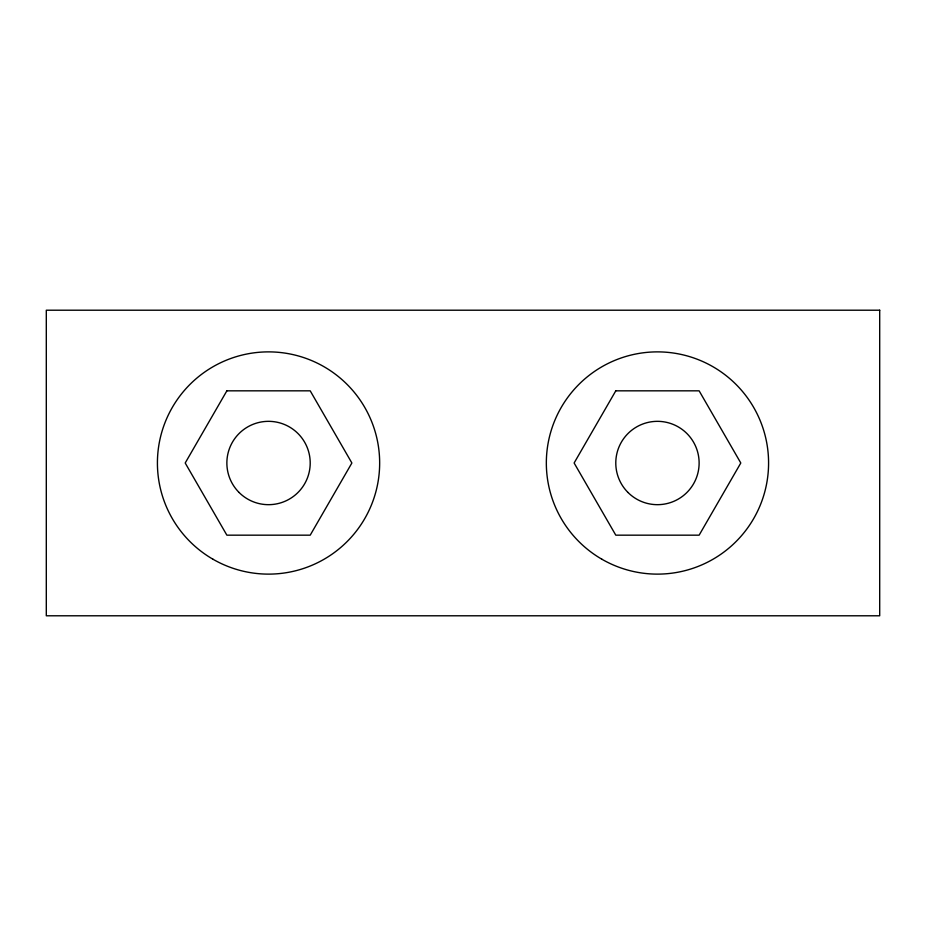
<?xml version="1.0" encoding="UTF-8"?>
<svg xmlns="http://www.w3.org/2000/svg" width="926" height="926" viewBox="0 0 926 926"><rect width="100%" height="100%" fill="white"/><g stroke="black" fill="none" stroke-linecap="round" stroke-linejoin="round"><path stroke-width="1.39" d="M226.87 390.83L185.2 463L226.87 535.17L310.21 535.17L351.88 463L310.21 390.83L226.87 390.83M615.79 390.83L574.12 463L615.79 535.17L699.13 535.17L740.8 463L699.13 390.83L615.79 390.83M879.7 310.21L46.3 310.21L46.3 615.79L879.7 615.79L879.7 310.21M239.07 492.47A41.67 41.67 0 0 0 308.786 473.788A41.67 41.67 0 0 0 257.752 422.754A41.67 41.67 0 0 0 239.07 492.47M627.99 492.47A41.67 41.67 0 0 0 697.706 473.788A41.67 41.67 0 0 0 646.672 422.754A41.67 41.67 0 0 0 627.99 492.47M212.98 559.235A111.12 111.12 0 0 0 379.66 463A111.12 111.12 0 0 0 212.98 366.765A111.12 111.12 0 0 0 212.98 559.235M601.9 559.235A111.12 111.12 0 0 0 768.58 463A111.12 111.12 0 0 0 601.9 366.765A111.12 111.12 0 0 0 601.9 559.235"/></g></svg>
